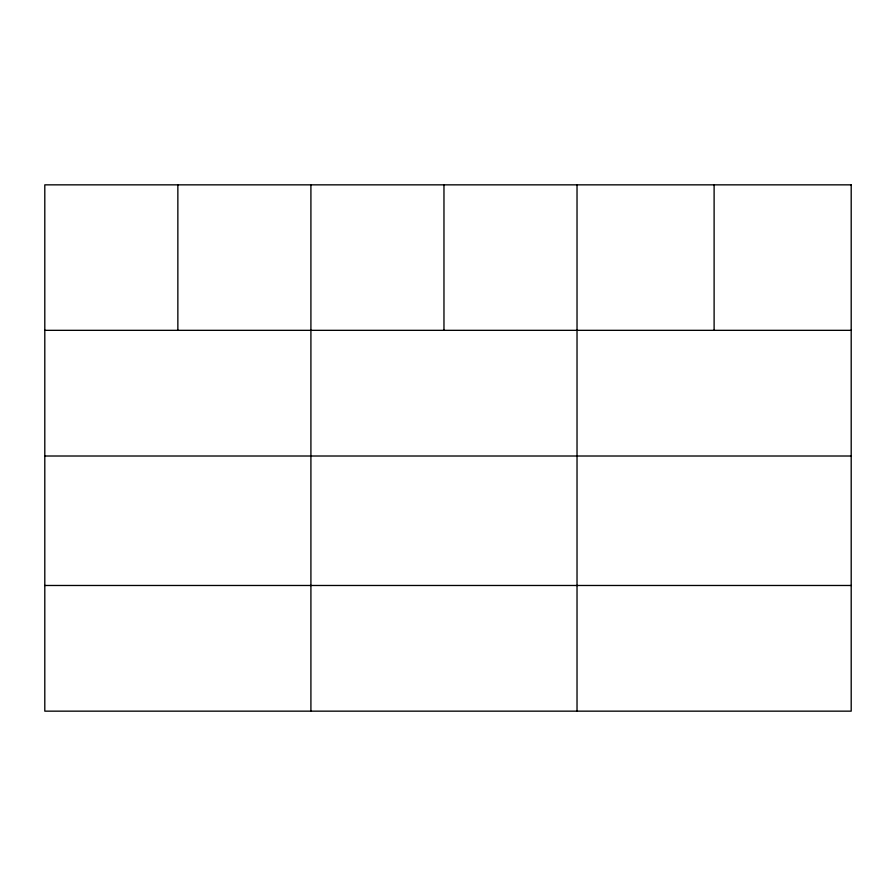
<?xml version="1.0" encoding="UTF-8"?>
<svg xmlns="http://www.w3.org/2000/svg" width="896" height="896" viewBox="0 0 896 896"><rect width="100%" height="100%" fill="white"/><g stroke="black" fill="none" stroke-linecap="round" stroke-linejoin="round"><path stroke-width="1.34" d="M44.8 330.333L851.2 330.333M44.8 456.008L851.2 456.008M44.8 585.48L851.2 585.48M714.112 184.845L714.112 330.333M577.024 184.845L577.024 711.155M443.968 184.845L443.968 330.333M310.912 184.845L310.912 711.155M177.856 184.845L177.856 330.333M851.2 184.845L44.8 184.845L44.8 711.155L851.2 711.155L851.2 184.845"/></g></svg>
